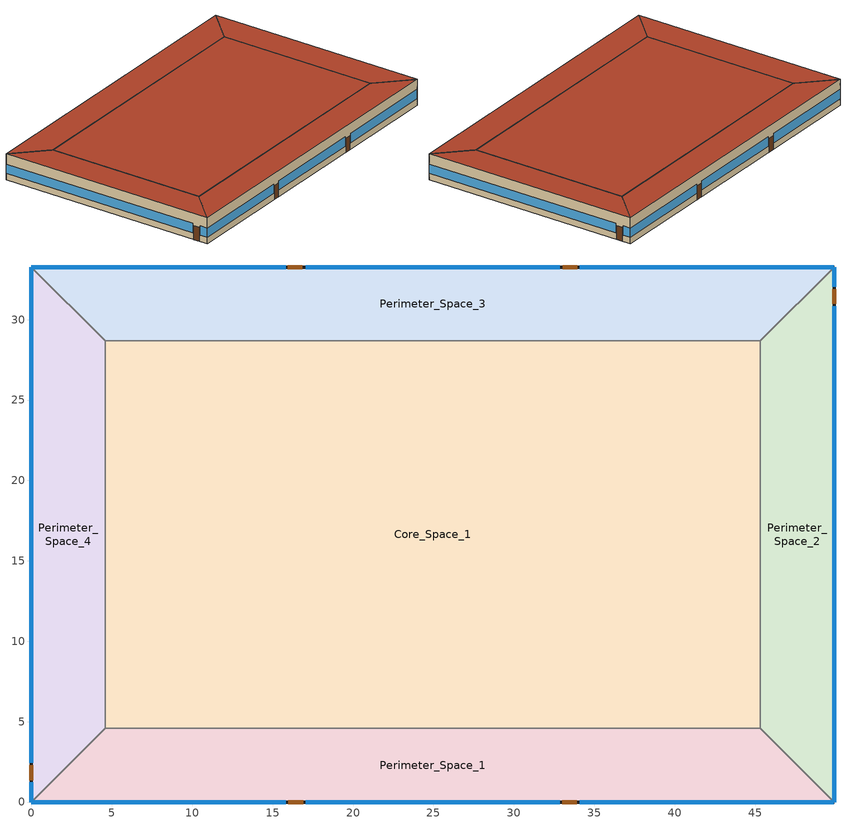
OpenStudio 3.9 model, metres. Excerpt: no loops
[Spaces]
Core_Space_1
 floor ground (Slab-on-grade Type 1): 45.34,28.7 45.34,4.57 4.57,4.57 4.57,28.7 z0
 wall to Perimeter_Space_2 (Interior Wall): 45.34,4.57 45.34,28.7 z0:3.96
 wall to Perimeter_Space_3 (Interior Wall): 45.34,28.7 4.57,28.7 z0:3.96
 wall to Perimeter_Space_1 (Interior Wall): 4.57,4.57 45.34,4.57 z0:3.96
 wall to Perimeter_Space_4 (Interior Wall): 4.57,28.7 4.57,4.57 z0:3.96
 roof outside (Roof Type 1): 45.34,4.57 45.34,28.7 4.57,28.7 4.57,4.57 z3.96
Perimeter_Space_2
 floor ground (Slab-on-grade Type 1): 49.91,33.27 49.91,0 45.34,4.57 45.34,28.7 z0
 wall outside (Exterior Wall Type 2): 49.91,0 49.91,33.27 z0:3.96
 wall to Perimeter_Space_1 (Interior Wall): 45.34,4.57 49.91,0 z0:3.96
 wall to Perimeter_Space_3 (Interior Wall): 49.91,33.27 45.34,28.7 z0:3.96
 window (Vertical Fenestration Type 1): 49.91,0 49.91,30.84 / 49.91,32.05 49.91,33.27 z1:2.4
 door (Swinging Door): 49.91,30.99 49.91,31.9 z0:2.13
 roof outside (Roof Type 1): 49.91,0 49.91,33.27 45.34,28.7 45.34,4.57 z3.96
Perimeter_Space_3
 floor ground (Slab-on-grade Type 2): 49.91,33.27 45.34,28.7 4.57,28.7 0,33.27 z0
 wall outside (Exterior Wall Type 3): 49.91,33.27 0,33.27 z0:3.96
 wall to Perimeter_Space_4 (Interior Wall): 0,33.27 4.57,28.7 z0:3.96
 window (Vertical Fenestration Type 1): 49.91,33.27 34.09,33.27 / 32.87,33.27 17.04,33.27 / 15.82,33.27 0,33.27 z1:2.4
 door (Swinging Door): 33.94,33.27 33.03,33.27 / 16.84,33.27 15.93,33.27 z0:2.13
 roof outside (Roof Type 2): 45.34,28.7 49.91,33.27 0,33.27 4.57,28.7 z3.96
Perimeter_Space_1
 floor ground (Slab-on-grade Type 1): 45.34,4.57 49.91,0 0,0 4.57,4.57 z0
 wall outside (Exterior Wall Type 1): 0,0 49.91,0 z0:3.96
 wall to Perimeter_Space_4 (Interior Wall): 4.57,4.57 0,0 z0:3.96
 window (Vertical Fenestration Type 1): 0,0 15.82,0 / 17.04,0 32.87,0 / 34.09,0 49.91,0 z1:2.4
 door (Swinging Door): 15.98,0 16.9,0 / 33.01,0 33.93,0 z0:2.13
 roof outside (Roof Type 1): 49.91,0 45.34,4.57 4.57,4.57 0,0 z3.96
Perimeter_Space_4
 floor ground (Slab-on-grade Type 2): 0,33.27 4.57,28.7 4.57,4.57 0,0 z0
 wall outside (Exterior Wall Type 3): 0,33.27 0,0 z0:3.96
 window (Vertical Fenestration Type 1): 0,33.27 0,2.44 / 0,1.22 0,0 z1:2.4
 door (Swinging Door): 0,2.28 0,1.37 z0:2.13
 roof outside (Roof Type 3): 0,0 4.57,4.57 4.57,28.7 0,33.27 z3.96
[Site]
Denver Intl Ap: Latitude {deg}=39.83; Longitude {deg}=-104.65; Time Zone {hr}=-7; Elevation {m}=1650; Terrain=City
[Building]
Model for 229 Test Cases: North Axis {deg}=0
[ClimateZones]
Climate Zone Institution Name 1=ASHRAE; Climate Zone Document Name 1=ANSI/ASHRAE Standard 169; Climate Zone Document Year 1=2006; Climate Zone Value 1=5B; Climate Zone Institution Name 2=CEC; Climate Zone Document Name 2=California Climate Zone Descriptions; Climate Zone Document Year 2=1995
[SizingPeriod:DesignDay] Barometric Pressure {Pa}=83009; Rain Indicator=No; Snow Indicator=No; Day of Month=21; Daylight Saving Time Indicator=No; Dry-Bulb Temperature Range Modifier Type=DefaultMultipliers
Name | Maximum Dry-Bulb Temperature {C} | Daily Dry-Bulb Temperature Range {deltaC} | Wind Speed {m/s} | Wind Direction {deg} | Sky Clearness | Month | Day Type | Humidity Condition Type | Wetbulb or DewPoint at Maximum Dry-Bulb {C} | Solar Model Indicator | Enthalpy at Maximum Dry-Bulb {J/kg}
Denver.Intl.AP Ann Htg 99% Condns DB | -14.6 | 0 | 3.4 | 230 | 0 | 12 | WinterDesignDay | Wetbulb | -14.6 | ASHRAEClearSky
Denver.Intl.AP Ann Hum_n 99% Condns DP=>MCDB | -6.5 | 0 | 3.4 | 230 | 0 | 12 | WinterDesignDay | Dewpoint | -19.6 | ASHRAEClearSky
Denver.Intl.AP Ann Htg Wind 99% Condns WS=>MCDB | 2.7 | 0 | 11.8 | 230 | 0 | 12 | WinterDesignDay | Wetbulb | 2.7 | ASHRAEClearSky
Denver.Intl.AP Ann Clg 1% Condns DB=>MWB | 33.5 | 17.3 | 4.2 | 20 |  | 7 | SummerDesignDay | Wetbulb | 15.4 | ASHRAETau2017
Denver.Intl.AP Ann Clg 1% Condns WB=>MDB | 27 | 14.8 | 4.2 | 20 |  | 7 | SummerDesignDay | Wetbulb | 17.6 | ASHRAETau2017
Denver.Intl.AP Ann Clg 1% Condns DP=>MDB | 19.9 | 15.3 | 4.2 | 20 |  | 7 | SummerDesignDay | Dewpoint | 15 | ASHRAETau2017
Denver.Intl.AP Ann Clg 1% Condns Enth=>MDB | 26.8 | 15.3 | 4.2 | 20 |  | 7 | SummerDesignDay | Enthalpy | 23 | ASHRAETau2017 | 55800
[Site:GroundTemperature:BuildingSurface]
21, 21, 21, 21, 21, 21, 21, 21, 21, 21, 21, 21
[Material]
Name | Roughness | Thickness {m} | Conductivity {W/m-K} | Density {kg/m3} | Specific Heat {J/kg-K} | Thermal Absorptance | Solar Absorptance | Visible Absorptance
Wood 6in | MediumSmooth | 0.15 | 0.12 | 540 | 1210 | 0.9 | 0.7 | 0.7
Exterior Wall Type 2 Gypsum Board | MediumSmooth | 0.099 | 0.16 | 800 | 1090 | 0.9 | 0.7 | 0.7
Exterior Wall Type 1 Stucco; Exterior Wall Type 2 Stucco | Smooth | 0.0254 | 0.72 | 1856 | 840 | 0.9 | 0.7 | 0.7
Roof Type 1 Metal Deck; Roof Type 2 Metal Deck | Smooth | 0.0008 | 45.28 | 7824 | 500 | 0.9 | 0.7 | 0.2
Slab-on-grade Type 1 Concrete; Slab-on-grade Type 2 Concrete | MediumSmooth | 0.1016 | 2.31 | 2322 | 832 | 0.9 | 0.7 | 0.8
Exterior Wall Type 1 Gypsum Board | MediumSmooth | 0.0159 | 0.16 | 800 | 1090 | 0.9 | 0.7 | 0.7
Roof Type 2 Continuous Insulation | Smooth | 0.106 | 0.02 | 32 | 922
Exterior Wall Type 1 Insulation | Smooth | 0.062 | 0.037 | 9.6 | 838
Roof Type 1 Continuous Insulation | Smooth | 0.0527 | 0.02 | 32 | 922
Exterior Wall Type 2 Insulation | Smooth | 0.179 | 0.037 | 9.6 | 838
Insulation for Slab on grade Type 2 | Smooth | 0.1143 | 0.04 | 91.31 | 838
Roof Type 1 Built-up roofing | VeryRough | 0.0095 | 0.16 | 1120 | 1460 | 0.9 | 0.7 | 0.7
[Construction]
Interior Furnishings: Wood 6in
Interior Wall: Interior Wall surface-to-surface thermal resistance
Swinging Door: Opaque Door Panel
Exterior Wall Type 1: Exterior Wall Type 1 Stucco, Exterior Wall Type 1 Gypsum Board, Exterior Wall Type 1 Insulation, Exterior Wall Type 1 Gypsum Board
Roof Type 1: Roof Type 1 Metal Deck, Roof Type 1 Continuous Insulation, Roof Type 1 Built-up roofing
Exterior Wall Type 3: Exterior Wall Type 3 Total surface-to-surface thermal resistance
Slab-on-grade Type 1: Slab-on-grade Type 1 Concrete
Slab-on-grade Type 2: Slab-on-grade Type 2 Concrete, Insulation for Slab on grade Type 2
Vertical Fenestration Type 1: Vertical Fenestration Type 1 simple material
Exterior Wall Type 2: Exterior Wall Type 2 Stucco, Exterior Wall Type 2 Gypsum Board, Exterior Wall Type 2 Insulation, Exterior Wall Type 2 Gypsum Board
Roof Type 2: Roof Type 2 Metal Deck, Roof Type 2 Continuous Insulation, Roof Type 2 Built-up roofing
Roof Type 3: Roof Type 3 Total surface-to-surface thermal resistance
[Material:NoMass]
Name | Roughness | Thermal Resistance {m2-K/W} | Thermal Absorptance | Solar Absorptance | Visible Absorptance
Opaque Door Panel | MediumRough | 0.475964 | 0.9 | 0.7 | 0.7
Roof Type 3 Total surface-to-surface thermal resistance | Smooth | 2.66
Exterior Wall Type 3 Total surface-to-surface thermal resistance | Smooth | 1.95
Roof Type 2 Built-up roofing | Smooth | 0.059
Interior Wall surface-to-surface thermal resistance | Smooth | 0.35
[WindowMaterial:SimpleGlazingSystem]
Vertical Fenestration Type 1 simple material: U-Factor {W/m2-K}=3.29; Solar Heat Gain Coefficient=0.387; Visible Transmittance=0.417
[InternalMass:Definition] Construction=Interior Furnishings; Design Level Calculation Method=SurfaceArea
Name | Surface Area {m2}
Perimeter_Zone_4_Internal_Mass_Definition; Perimeter_Zone_2_Internal_Mass_Definition | 262.544
Core_Internal_Mass_Definition | 1967.31
Perimeter_Zone_1_Internal_Mass_Definition; Perimeter_Zone_3_Internal_Mass_Definition | 414.719
[InternalMass] Multiplier=1
Name | Internal Mass Definition | Space or SpaceType
Perimeter_bot_ZN_4 Internal Mass | Perimeter_Zone_4_Internal_Mass_Definition | Perimeter_Space_4
Core_bottom Internal Mass | Core_Internal_Mass_Definition | Core_Space_1
Perimeter_bot_ZN_1 Internal Mass | Perimeter_Zone_1_Internal_Mass_Definition | Perimeter_Space_1
Perimeter_bot_ZN_2 Internal Mass | Perimeter_Zone_2_Internal_Mass_Definition | Perimeter_Space_2
Perimeter_bot_ZN_3 Internal Mass | Perimeter_Zone_3_Internal_Mass_Definition | Perimeter_Space_3
[ThermalZone] Multiplier=1; Ceiling Height {m}=3.96; Use Ideal Air Loads=No
Name | Fraction of Zone Controlled by Primary Daylighting Control | Thermostat
Prm Zone 4 (West) | 0.1395 | Perimeter_bot_ZN_4 Setpoints
Core Zone 1 |  | Core_bottom Setpoints
Prm Zone 1 (South) | 0.1395 | Perimeter_bot_ZN_1 Setpoints
Prm Zone 2 (East) | 0.1395 | Perimeter_bot_ZN_2 Setpoints
Prm Zone 3 (North) | 0.1395 | Perimeter_bot_ZN_3 Setpoints
[Space] Default Schedule Set=229 Schedule Ruleset; Part of Total Floor Area=Yes
Name | Thermal Zone | Design Specification Outdoor Air Object
Perimeter_Space_4 | Prm Zone 4 (West) | Perimeter_Zone_4_Design_OA
Core_Space_1 | Core Zone 1 | Core_Zone_Design_OA
Perimeter_Space_1 | Prm Zone 1 (South) | Perimeter_Zone_1_Design_OA
Perimeter_Space_2 | Prm Zone 2 (East) | Perimeter_Zone_2_Design_OA
Perimeter_Space_3 | Prm Zone 3 (North) | Perimeter_Zone_3_Design_OA
[ThermostatSetpoint:DualSetpoint] Heating Setpoint Temperature Schedule=Heating Thermostat Setpoint
Perimeter_bot_ZN_4 Setpoints; Core_bottom Setpoints; Perimeter_bot_ZN_1 Setpoints; Perimeter_bot_ZN_2 Setpoints; Perimeter_bot_ZN_3 Setpoints
[SurfaceProperty:OtherSideConditionsModel]
GapConvectionModel: Type of Modeling=GapConvectionRadiation
[People:Definition] Number of People Calculation Method=People/Area; People per Space Floor Area {person/m2}=0.0538196; Fraction Radiant=0.3; Sensible Heat Fraction=0.55
Core_Zone_People_Definition; Perimeter_Zone_1_People_Definition; Perimeter_Zone_2_People_Definition; Perimeter_Zone_3_People_Definition; Perimeter_Zone_4_People_Definition
[People] Multiplier=1
Name | People Definition | Space or SpaceType | Number of People Schedule
Core_bottom People | Core_Zone_People_Definition | Core_Space_1 | Core_Space Occupant Sch
Perimeter_bot_ZN_1 People | Perimeter_Zone_1_People_Definition | Perimeter_Space_1 | Perimeter_Space_1_Occupant_Sch
Perimeter_bot_ZN_2 People | Perimeter_Zone_2_People_Definition | Perimeter_Space_2 | Perimeter_Space_2_Occupant_Sch
Perimeter_bot_ZN_3 People | Perimeter_Zone_3_People_Definition | Perimeter_Space_3 | Perimeter_Space_3_Occupant_Sch
Perimeter_bot_ZN_4 People | Perimeter_Zone_4_People_Definition | Perimeter_Space_4 | Perimeter_Space_4_Occupant_Sch
[Lights:Definition] Design Level Calculation Method=Watts/Area; Watts per Space Floor Area {W/m2}=11.033; Fraction Radiant=0.7; Fraction Visible=0.2; Return Air Fraction=0
Core_Zone_Lighting_Definition; Perimeter_Zone_1_Lighting_Definition; Perimeter_Zone_2_Lighting_Definition; Perimeter_Zone_3_Lighting_Definition; Perimeter_Zone_4_Lighting_Definition
[Lights] Fraction Replaceable=1
Name | Lights Definition | Space or SpaceType | Schedule
Core_bottom Lighting | Core_Zone_Lighting_Definition | Core_Space_1 | Core_Space_Lighting_Sch
Perimeter_bot_ZN_1 Lighting | Perimeter_Zone_1_Lighting_Definition | Perimeter_Space_1 | Perimeter_Space_1_Lighting_Sch
Perimeter_bot_ZN_2 Lighting | Perimeter_Zone_2_Lighting_Definition | Perimeter_Space_2 | Perimeter_Space_2_Lighting_Sch
Perimeter_bot_ZN_3 Lighting | Perimeter_Zone_3_Lighting_Definition | Perimeter_Space_3 | Perimeter_Space_3_Lighting_Sch
Perimeter_bot_ZN_4 Lighting | Perimeter_Zone_4_Lighting_Definition | Perimeter_Space_4 | Perimeter_Space_4_Lighting_Sch
[ElectricEquipment:Definition] Design Level Calculation Method=Watts/Area; Watts per Space Floor Area {W/m2}=8.07; Fraction Latent=0; Fraction Radiant=0.2; Fraction Lost=0
Core_Zone_Elec_Equip_Definition; Perimeter_Zone_1_Elec_Equip_Definition; Perimeter_Zone_2_Elec_Equip_Definition; Perimeter_Zone_3_Elec_Equip_Definition; Perimeter_Zone_4_Elec_Equip_Definition
[ElectricEquipment]
Name | Electric Equipment Definition | Space or SpaceType | Schedule
Core_bottom Elec Equip | Core_Zone_Elec_Equip_Definition | Core_Space_1 | Core_Space_Elec_Equip_Sch
Perimeter_bot_ZN_1 Elec Equip | Perimeter_Zone_1_Elec_Equip_Definition | Perimeter_Space_1 | Perimeter_Space_1_Elec_Equip_Sch
Perimeter_bot_ZN_2 Elec Equip | Perimeter_Zone_2_Elec_Equip_Definition | Perimeter_Space_2 | Perimeter_Space_2_Elec_Equip_Sch
Perimeter_bot_ZN_3 Elec Equip | Perimeter_Zone_3_Elec_Equip_Definition | Perimeter_Space_3 | Perimeter_Space_3_Elec_Equip_Sch
Perimeter_bot_ZN_4 Elec Equip | Perimeter_Zone_4_Elec_Equip_Definition | Perimeter_Space_4 | Perimeter_bot_ZN_4 Elec Equip Sch
[SpaceInfiltration:DesignFlowRate] Constant Term Coefficient=0; Velocity Term Coefficient=0
Name | Space or SpaceType | Design Flow Rate Calculation Method | Design Flow Rate {m3/s} | Flow per Space Floor Area {m3/s-m2} | Flow per Exterior Surface Area {m3/s-m2} | Air Changes per Hour {1/hr} | Schedule
Infiltration_Method_1_Core_Zone | Core_Space_1 | AirChanges/Hour | 0 | 0 | 0 | 0
Infiltration_Method_1_Zone_1 | Perimeter_Space_1 | AirChanges/Hour |  |  | 0 | 0.5
Infiltration_Method_2_Zone_2 | Perimeter_Space_2 | Flow/ExteriorWallArea | 0 | 0 | 0.000586232 | 0
Infiltration_Method_3_Zone_3 | Perimeter_Space_3 | Flow/Area | 0 | 0.000388417 | 0 |  | Constant Schedule
Infiltration_Method_3_Zone_4 | Perimeter_Space_4 | Flow/Area | 0 | 0.000409092 | 0 | 0 | Constant Schedule
[DesignSpecification:OutdoorAir] Outdoor Air Method=Sum; Outdoor Air Flow per Person {m3/s-person}=0; Outdoor Air Flow per Floor Area {m3/s-m2}=0; Outdoor Air Flow Rate {m3/s}=0.0943895
Core_Zone_Design_OA; Perimeter_Zone_1_Design_OA; Perimeter_Zone_2_Design_OA; Perimeter_Zone_3_Design_OA; Perimeter_Zone_4_Design_OA
[Fan:SystemModel]
MZ-VAV-G Supply Fan: Availability Schedule=Always On Discrete; Design Maximum Air Flow Rate {m3/s}=autosize; Speed Control Method=Continuous; Electric Power Minimum Flow Rate Fraction=0.25; Design Pressure Rise {Pa}=1314.72; Motor Efficiency=0.924; Motor In Air Stream Fraction=1; Design Electric Power Consumption {W}=autosize; Design Power Sizing Method=TotalEfficiencyAndPressure; Electric Power Per Unit Flow Rate {W/(m3/s)}=2054.06; Electric Power Per Unit Flow Rate Per Unit Pressure {W-s/m3-Pa}=1.67; Fan Total Efficiency=0.6006; Electric Power Function of Flow Fraction Curve=MZ-VAV-G Supply Fan Curve; Night Ventilation Mode Pressure Rise {Pa}=1314.72; Motor Loss Radiative Fraction=0
[EnergyManagementSystem:Sensor]
EFC_meter: Output Variable or Output Meter=Electricity:Facility
[DefaultScheduleSet]
229 Schedule Ruleset: People Activity Level Schedule=People heating rate
[Schedule:Compact]
Core_Space_Elec_Equip_Sch; Perimeter_Space_1_Elec_Equip_Sch; Perimeter_Space_2_Elec_Equip_Sch; Perimeter_Space_3_Elec_Equip_Sch; Perimeter_bot_ZN_4 Elec Equip Sch: Through: 12/31, For: Weekdays, Until: 06:00, 0.307674, Until: 08:00, 0.381235, Until: 12:00, 0.857778, Until: 13:00, 0.76247, Until: 17:00, 0.857778, Until: 18:00, 0.476543, Until: 24:00, 0.381235, For: SummerDesignDay, Until: 24:00, 1, For: Saturday, Until: 06:00, 0.230755, Until: 08:00, 0.381235, Until: 12:00, 0.476543, Until: 17:00, 0.33358, Until: 19:00, 0.285926, Until: 24:00, 0.230755, For: WinterDesignDay, Until: 24:00, 0, For: Sunday Holidays AllOtherDays, Until: 06:00, 0.230755, Until: 18:00, 0.285926, Until: 24:00, 0.230755
Core_Space_Lighting_Sch; Perimeter_Space_1_Lighting_Sch; Perimeter_Space_2_Lighting_Sch; Perimeter_Space_3_Lighting_Sch; Perimeter_Space_4_Lighting_Sch: Through: 12/31, For: Weekdays, Until: 5:00, 0.05, Until: 6:00, 0.1, Until: 7:00, 0.0862326, Until: 8:00, 0.258698, Until: 17:00, 0.776093, Until: 18:00, 0.431163, Until: 20:00, 0.258698, Until: 22:00, 0.172465, Until: 23:00, 0.0862326, Until: 24:00, 0.0431163, For: SummerDesignDay, Until: 24:00, 1, For: Saturday, Until: 6:00, 0.05, Until: 8:00, 0.0862326, Until: 12:00, 0.258698, Until: 17:00, 0.129349, Until: 19:00, 0.0431163, Until: 24:00, 0.05, For: WinterDesignDay, Until: 24:00, 0, For: Sunday Holidays AllOtherDays, Until: 6:00, 0.05, Until: 18:00, 0.0431163, Until: 24:00, 0.05
Core_Space Occupant Sch; Perimeter_Space_1_Occupant_Sch; Perimeter_Space_2_Occupant_Sch; Perimeter_Space_3_Occupant_Sch; Perimeter_Space_4_Occupant_Sch: Through: 12/31, For: Weekdays, Until: 06:00, 0, Until: 07:00, 0.1, Until: 08:00, 0.2, Until: 10:00, 0.95, Until: 11:00, 0.975703, Until: 12:00, 0.95, Until: 13:00, 0.513528, Until: 14:00, 0.95, Until: 15:00, 0.975703, Until: 17:00, 0.95, Until: 18:00, 0.3, Until: 22:00, 0.1, Until: 23:00, 0.05, Until: 24:00, 0.05, For: Saturday, Until: 06:00, 0, Until: 07:00, 0.1, Until: 08:00, 0.1, Until: 10:00, 0.3, Until: 11:00, 0.308117, Until: 12:00, 0.3, Until: 13:00, 0.102706, Until: 14:00, 0.1, Until: 15:00, 0.102706, Until: 17:00, 0.1, Until: 18:00, 0.05, Until: 19:00, 0.05, Until: 24:00, 0, For: SummerDesignDay, Until: 06:00, 1e-9, Until: 22:00, 1, Until: 24:00, 0.05, For: WinterDesignDay, Until: 24:00, 0, For:Sunday Holidays AllOtherDays, Until: 06:00, 0, Until: 18:00, 0.05, Until: 24:00, 0
[Schedule:Constant]
Name | Value
Always On Discrete | 1
People heating rate | 120
[Curve:Quartic]
MZ-VAV-G Supply Fan Curve: Coefficient1 Constant=0.0407599; Coefficient2 x=0.088045; Coefficient3 x**2=-0.0729261; Coefficient4 x**3=0.94374; Coefficient5 x**4=0; Minimum Value of x=0; Maximum Value of x=1; Minimum Curve Output=0; Maximum Curve Output=1; Input Unit Type for X=Dimensionless; Output Unit Type=Dimensionless
[Schedule:Ruleset]
Name | Default Day Schedule | Summer Design Day Schedule | Winter Design Day Schedule
Heating Thermostat Setpoint | Weekday
Constant Schedule | Schedule Day 6 | Schedule Day 8 | Schedule Day 9
[Schedule:Day]
Weekday: 5, 0, 15.6, 22, 0, 21, 24, 0, 15.6
Schedule Day 6; Schedule Day 8; Schedule Day 9: 24, 0, 1
Saturdays 1: 5, 0, 15.6, 17, 0, 21, 24, 0, 15.6
Sundays 2: 24, 0, 15.6
[Schedule:Rule] Schedule Ruleset=Heating Thermostat Setpoint
Name | Rule Order | Day Schedule | Apply Sunday | Apply Saturday
Saturday | 1 | Saturdays 1 | No | Yes
Sundays | 0 | Sundays 2 | Yes | No
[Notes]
This osm is intended to implement
Normative Appendix E of https://performancesystemspsd.sharepoint.com/:w:/r/sites/EnergyEngineeringServices/_layouts/15/Doc.aspx?sourcedoc=%7B79FA7E0C-577B-46EB-A46F-ADD7A04942F4%7D&file=Std229P_2nd_PPR_Draft_V1.docx&action=default&mobileredirect=true
exceptions which were not able to be implemented are listed here:
Table 6: Interior Air Film Resistance Summary  was unable to be implemented
E1.7.2.3.1 d, The exterior air-film resistance for roof and exterior walls was unable to be implemented
